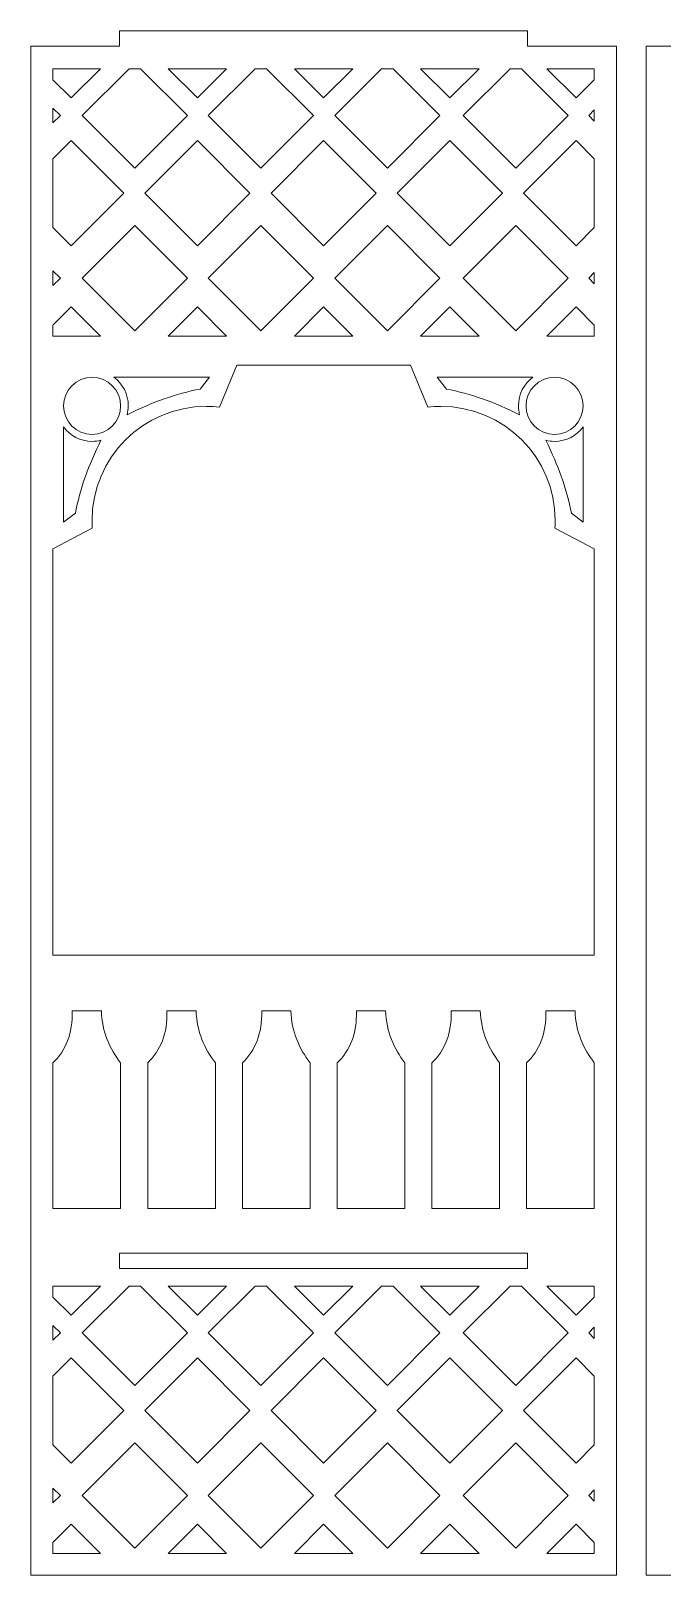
# Model space of a CAD drawing. Header units: millimetres. Extents: x 163 to 1207, y -313 to 489.
# Drawn here: x 412.6 to 536, y 23 to 325.3 of the extents above; entities that cross this region are included whole.
import ezdxf

# ---------------------------------------------------------------- set-up
doc = ezdxf.new("R2010")
doc.units = ezdxf.units.MM
doc.header["$MEASUREMENT"] = 0
doc.layers.add('layer 1', color=7, linetype='Continuous')

msp = doc.modelspace()

# ---------------------------------------------------------------- linework, layer by layer
at = {"layer": 'layer 1', "lineweight": 15}
for points, knots in [([(509.7397, 322.2935), (509.7397, 322.2935), (509.7397, 325.2848), (509.7397, 325.2848), (509.7397, 325.2848), (509.7397, 325.2848), (429.94, 325.2848), (429.94, 325.2848), (429.94, 325.2848), (429.94, 325.2848), (429.94, 322.2935), (429.94, 322.2935), (429.94, 322.2935), (429.94, 322.2935), (412.5816, 322.2935), (412.5816, 322.2935), (412.5816, 322.2935), (412.5816, 322.2935), (412.5816, 23.0427), (412.5816, 23.0427), (412.5816, 23.0427), (412.5816, 23.0427), (527.1001, 23.0427), (527.1001, 23.0427), (527.1001, 23.0427), (527.1001, 23.0427), (527.1001, 322.2935), (527.1001, 322.2935), (527.1001, 322.2935), (527.1001, 322.2935), (509.7397, 322.2935), (509.7397, 322.2935)], [0, 0, 0, 0, 0.11111111, 0.11111111, 0.11111111, 0.11111111, 0.22222222, 0.22222222, 0.22222222, 0.22222222, 0.33333333, 0.33333333, 0.33333333, 0.33333333, 0.44444444, 0.44444444, 0.44444444, 0.44444444, 0.55555556, 0.55555556, 0.55555556, 0.55555556, 0.66666667, 0.66666667, 0.66666667, 0.66666667, 0.77777778, 0.77777778, 0.77777778, 0.77777778, 1, 1, 1, 1]), ([(630.075, 322.2935), (630.075, 322.2935), (630.075, 325.2848), (630.075, 325.2848), (630.075, 325.2848), (630.075, 325.2848), (550.2754, 325.2848), (550.2754, 325.2848), (550.2754, 325.2848), (550.2754, 325.2848), (550.2754, 322.2935), (550.2754, 322.2935), (550.2754, 322.2935), (550.2754, 322.2935), (532.915, 322.2935), (532.915, 322.2935), (532.915, 322.2935), (532.915, 322.2935), (532.915, 23.0427), (532.915, 23.0427), (532.915, 23.0427), (532.915, 23.0427), (647.4339, 23.0427), (647.4339, 23.0427), (647.4339, 23.0427), (647.4339, 23.0427), (647.4339, 322.2935), (647.4339, 322.2935), (647.4339, 322.2935), (647.4339, 322.2935), (630.075, 322.2935), (630.075, 322.2935)], [0, 0, 0, 0, 0.11111111, 0.11111111, 0.11111111, 0.11111111, 0.22222222, 0.22222222, 0.22222222, 0.22222222, 0.33333333, 0.33333333, 0.33333333, 0.33333333, 0.44444444, 0.44444444, 0.44444444, 0.44444444, 0.55555556, 0.55555556, 0.55555556, 0.55555556, 0.66666667, 0.66666667, 0.66666667, 0.66666667, 0.77777778, 0.77777778, 0.77777778, 0.77777778, 1, 1, 1, 1]), ([(416.8903, 317.8803), (416.8903, 317.8803), (426.1733, 317.8803), (426.1733, 317.8803), (426.1733, 317.8803), (426.1733, 317.8803), (420.4552, 312.1626), (420.4552, 312.1626), (420.4552, 312.1626), (420.4552, 312.1626), (416.8903, 315.7288), (416.8903, 315.7288), (416.8903, 315.7288), (416.8903, 315.7288), (416.8903, 317.8803), (416.8903, 317.8803)], [0, 0, 0, 0, 0.2, 0.2, 0.2, 0.2, 0.4, 0.4, 0.4, 0.4, 0.6, 0.6, 0.6, 0.6, 1, 1, 1, 1]), ([(431.7726, 317.8803), (431.7726, 317.8803), (434.014, 317.8803), (434.014, 317.8803), (434.014, 317.8803), (434.014, 317.8803), (443.1816, 308.7126), (443.1816, 308.7126), (443.1816, 308.7126), (443.1816, 308.7126), (432.8927, 298.4235), (432.8927, 298.4235), (432.8927, 298.4235), (432.8927, 298.4235), (422.6032, 308.7126), (422.6032, 308.7126), (422.6032, 308.7126), (422.6032, 308.7126), (431.7726, 317.8803), (431.7726, 317.8803)], [0, 0, 0, 0, 0.16666667, 0.16666667, 0.16666667, 0.16666667, 0.33333333, 0.33333333, 0.33333333, 0.33333333, 0.5, 0.5, 0.5, 0.5, 0.66666667, 0.66666667, 0.66666667, 0.66666667, 1, 1, 1, 1]), ([(439.4299, 317.8803), (439.4299, 317.8803), (450.8667, 317.8803), (450.8667, 317.8803), (450.8667, 317.8803), (450.8667, 317.8803), (445.1485, 312.1626), (445.1485, 312.1626), (445.1485, 312.1626), (445.1485, 312.1626), (439.4299, 317.8803), (439.4299, 317.8803)], [0, 0, 0, 0, 0.25, 0.25, 0.25, 0.25, 0.5, 0.5, 0.5, 0.5, 1, 1, 1, 1]), ([(456.4331, 317.8803), (456.4331, 317.8803), (458.6746, 317.8803), (458.6746, 317.8803), (458.6746, 317.8803), (458.6746, 317.8803), (467.8422, 308.7126), (467.8422, 308.7126), (467.8422, 308.7126), (467.8422, 308.7126), (457.5527, 298.4235), (457.5527, 298.4235), (457.5527, 298.4235), (457.5527, 298.4235), (447.265, 308.7126), (447.265, 308.7126), (447.265, 308.7126), (447.265, 308.7126), (456.4331, 317.8803), (456.4331, 317.8803)], [0, 0, 0, 0, 0.16666667, 0.16666667, 0.16666667, 0.16666667, 0.33333333, 0.33333333, 0.33333333, 0.33333333, 0.5, 0.5, 0.5, 0.5, 0.66666667, 0.66666667, 0.66666667, 0.66666667, 1, 1, 1, 1]), ([(464.1233, 317.8803), (464.1233, 317.8803), (475.5579, 317.8803), (475.5579, 317.8803), (475.5579, 317.8803), (475.5579, 317.8803), (469.8399, 312.1626), (469.8399, 312.1626), (469.8399, 312.1626), (469.8399, 312.1626), (464.1233, 317.8803), (464.1233, 317.8803)], [0, 0, 0, 0, 0.25, 0.25, 0.25, 0.25, 0.5, 0.5, 0.5, 0.5, 1, 1, 1, 1]), ([(481.1832, 317.8803), (481.1832, 317.8803), (483.4244, 317.8803), (483.4244, 317.8803), (483.4244, 317.8803), (483.4244, 317.8803), (492.594, 308.7126), (492.594, 308.7126), (492.594, 308.7126), (492.594, 308.7126), (482.3046, 298.4235), (482.3046, 298.4235), (482.3046, 298.4235), (482.3046, 298.4235), (472.0151, 308.7126), (472.0151, 308.7126), (472.0151, 308.7126), (472.0151, 308.7126), (481.1832, 317.8803), (481.1832, 317.8803)], [0, 0, 0, 0, 0.16666667, 0.16666667, 0.16666667, 0.16666667, 0.33333333, 0.33333333, 0.33333333, 0.33333333, 0.5, 0.5, 0.5, 0.5, 0.66666667, 0.66666667, 0.66666667, 0.66666667, 1, 1, 1, 1]), ([(488.8144, 317.8803), (488.8144, 317.8803), (500.2513, 317.8803), (500.2513, 317.8803), (500.2513, 317.8803), (500.2513, 317.8803), (494.5332, 312.1626), (494.5332, 312.1626), (494.5332, 312.1626), (494.5332, 312.1626), (488.8144, 317.8803), (488.8144, 317.8803)], [0, 0, 0, 0, 0.25, 0.25, 0.25, 0.25, 0.5, 0.5, 0.5, 0.5, 1, 1, 1, 1]), ([(506.2958, 317.8803), (506.2958, 317.8803), (508.5372, 317.8803), (508.5372, 317.8803), (508.5372, 317.8803), (508.5372, 317.8803), (517.7047, 308.7126), (517.7047, 308.7126), (517.7047, 308.7126), (517.7047, 308.7126), (507.4178, 298.4235), (507.4178, 298.4235), (507.4178, 298.4235), (507.4178, 298.4235), (497.1283, 308.7126), (497.1283, 308.7126), (497.1283, 308.7126), (497.1283, 308.7126), (506.2958, 317.8803), (506.2958, 317.8803)], [0, 0, 0, 0, 0.16666667, 0.16666667, 0.16666667, 0.16666667, 0.33333333, 0.33333333, 0.33333333, 0.33333333, 0.5, 0.5, 0.5, 0.5, 0.66666667, 0.66666667, 0.66666667, 0.66666667, 1, 1, 1, 1]), ([(513.5078, 317.8803), (513.5078, 317.8803), (522.7908, 317.8803), (522.7908, 317.8803), (522.7908, 317.8803), (522.7908, 317.8803), (522.7908, 315.7288), (522.7908, 315.7288), (522.7908, 315.7288), (522.7908, 315.7288), (519.2265, 312.1626), (519.2265, 312.1626), (519.2265, 312.1626), (519.2265, 312.1626), (513.5078, 317.8803), (513.5078, 317.8803)], [0, 0, 0, 0, 0.2, 0.2, 0.2, 0.2, 0.4, 0.4, 0.4, 0.4, 0.6, 0.6, 0.6, 0.6, 1, 1, 1, 1]), ([(416.8903, 307.2632), (416.8903, 307.2632), (416.8903, 310.1627), (416.8903, 310.1627), (416.8903, 310.1627), (416.8903, 310.1627), (418.3401, 308.7126), (418.3401, 308.7126), (418.3401, 308.7126), (418.3401, 308.7126), (416.8903, 307.2632), (416.8903, 307.2632)], [0, 0, 0, 0, 0.25, 0.25, 0.25, 0.25, 0.5, 0.5, 0.5, 0.5, 1, 1, 1, 1]), ([(522.7908, 309.8053), (522.7908, 309.8053), (522.7908, 307.6205), (522.7908, 307.6205), (522.7908, 307.6205), (522.7908, 307.6205), (521.6986, 308.7126), (521.6986, 308.7126), (521.6986, 308.7126), (521.6986, 308.7126), (522.7908, 309.8053), (522.7908, 309.8053)], [0, 0, 0, 0, 0.25, 0.25, 0.25, 0.25, 0.5, 0.5, 0.5, 0.5, 1, 1, 1, 1]), ([(416.8903, 286.8055), (416.8903, 286.8055), (416.8903, 300.2507), (416.8903, 300.2507), (416.8903, 300.2507), (416.8903, 300.2507), (420.4552, 303.8174), (420.4552, 303.8174), (420.4552, 303.8174), (420.4552, 303.8174), (430.7446, 293.5281), (430.7446, 293.5281), (430.7446, 293.5281), (430.7446, 293.5281), (420.4552, 283.241), (420.4552, 283.241), (420.4552, 283.241), (420.4552, 283.241), (416.8903, 286.8055), (416.8903, 286.8055)], [0, 0, 0, 0, 0.16666667, 0.16666667, 0.16666667, 0.16666667, 0.33333333, 0.33333333, 0.33333333, 0.33333333, 0.5, 0.5, 0.5, 0.5, 0.66666667, 0.66666667, 0.66666667, 0.66666667, 1, 1, 1, 1]), ([(434.8591, 293.5281), (434.8591, 293.5281), (445.1485, 303.8174), (445.1485, 303.8174), (445.1485, 303.8174), (445.1485, 303.8174), (455.4376, 293.5281), (455.4376, 293.5281), (455.4376, 293.5281), (455.4376, 293.5281), (445.1485, 283.241), (445.1485, 283.241), (445.1485, 283.241), (445.1485, 283.241), (434.8591, 293.5281), (434.8591, 293.5281)], [0, 0, 0, 0, 0.2, 0.2, 0.2, 0.2, 0.4, 0.4, 0.4, 0.4, 0.6, 0.6, 0.6, 0.6, 1, 1, 1, 1]), ([(459.5524, 293.5281), (459.5524, 293.5281), (469.8399, 303.8174), (469.8399, 303.8174), (469.8399, 303.8174), (469.8399, 303.8174), (480.1287, 293.5281), (480.1287, 293.5281), (480.1287, 293.5281), (480.1287, 293.5281), (469.8399, 283.241), (469.8399, 283.241), (469.8399, 283.241), (469.8399, 283.241), (459.5524, 293.5281), (459.5524, 293.5281)], [0, 0, 0, 0, 0.2, 0.2, 0.2, 0.2, 0.4, 0.4, 0.4, 0.4, 0.6, 0.6, 0.6, 0.6, 1, 1, 1, 1]), ([(484.2436, 293.5281), (484.2436, 293.5281), (494.5332, 303.8174), (494.5332, 303.8174), (494.5332, 303.8174), (494.5332, 303.8174), (504.8222, 293.5281), (504.8222, 293.5281), (504.8222, 293.5281), (504.8222, 293.5281), (494.5332, 283.241), (494.5332, 283.241), (494.5332, 283.241), (494.5332, 283.241), (484.2436, 293.5281), (484.2436, 293.5281)], [0, 0, 0, 0, 0.2, 0.2, 0.2, 0.2, 0.4, 0.4, 0.4, 0.4, 0.6, 0.6, 0.6, 0.6, 1, 1, 1, 1]), ([(522.7908, 300.2507), (522.7908, 300.2507), (522.7908, 286.8055), (522.7908, 286.8055), (522.7908, 286.8055), (522.7908, 286.8055), (519.2265, 283.241), (519.2265, 283.241), (519.2265, 283.241), (519.2265, 283.241), (508.937, 293.5281), (508.937, 293.5281), (508.937, 293.5281), (508.937, 293.5281), (519.2265, 303.8174), (519.2265, 303.8174), (519.2265, 303.8174), (519.2265, 303.8174), (522.7908, 300.2507), (522.7908, 300.2507)], [0, 0, 0, 0, 0.16666667, 0.16666667, 0.16666667, 0.16666667, 0.33333333, 0.33333333, 0.33333333, 0.33333333, 0.5, 0.5, 0.5, 0.5, 0.66666667, 0.66666667, 0.66666667, 0.66666667, 1, 1, 1, 1]), ([(422.6032, 276.8974), (422.6032, 276.8974), (432.8927, 287.1867), (432.8927, 287.1867), (432.8927, 287.1867), (432.8927, 287.1867), (443.1816, 276.8974), (443.1816, 276.8974), (443.1816, 276.8974), (443.1816, 276.8974), (432.8927, 266.6102), (432.8927, 266.6102), (432.8927, 266.6102), (432.8927, 266.6102), (422.6032, 276.8974), (422.6032, 276.8974)], [0, 0, 0, 0, 0.2, 0.2, 0.2, 0.2, 0.4, 0.4, 0.4, 0.4, 0.6, 0.6, 0.6, 0.6, 1, 1, 1, 1]), ([(447.265, 276.8974), (447.265, 276.8974), (457.5527, 287.1867), (457.5527, 287.1867), (457.5527, 287.1867), (457.5527, 287.1867), (467.8422, 276.8974), (467.8422, 276.8974), (467.8422, 276.8974), (467.8422, 276.8974), (457.5527, 266.6102), (457.5527, 266.6102), (457.5527, 266.6102), (457.5527, 266.6102), (447.265, 276.8974), (447.265, 276.8974)], [0, 0, 0, 0, 0.2, 0.2, 0.2, 0.2, 0.4, 0.4, 0.4, 0.4, 0.6, 0.6, 0.6, 0.6, 1, 1, 1, 1]), ([(472.0151, 276.8974), (472.0151, 276.8974), (482.3046, 287.1867), (482.3046, 287.1867), (482.3046, 287.1867), (482.3046, 287.1867), (492.594, 276.8974), (492.594, 276.8974), (492.594, 276.8974), (492.594, 276.8974), (482.3046, 266.6102), (482.3046, 266.6102), (482.3046, 266.6102), (482.3046, 266.6102), (472.0151, 276.8974), (472.0151, 276.8974)], [0, 0, 0, 0, 0.2, 0.2, 0.2, 0.2, 0.4, 0.4, 0.4, 0.4, 0.6, 0.6, 0.6, 0.6, 1, 1, 1, 1]), ([(497.1283, 276.8974), (497.1283, 276.8974), (507.4178, 287.1867), (507.4178, 287.1867), (507.4178, 287.1867), (507.4178, 287.1867), (517.7047, 276.8974), (517.7047, 276.8974), (517.7047, 276.8974), (517.7047, 276.8974), (507.4178, 266.6102), (507.4178, 266.6102), (507.4178, 266.6102), (507.4178, 266.6102), (497.1283, 276.8974), (497.1283, 276.8974)], [0, 0, 0, 0, 0.2, 0.2, 0.2, 0.2, 0.4, 0.4, 0.4, 0.4, 0.6, 0.6, 0.6, 0.6, 1, 1, 1, 1]), ([(416.8903, 275.448), (416.8903, 275.448), (416.8903, 278.3468), (416.8903, 278.3468), (416.8903, 278.3468), (416.8903, 278.3468), (418.3401, 276.8974), (418.3401, 276.8974), (418.3401, 276.8974), (418.3401, 276.8974), (416.8903, 275.448), (416.8903, 275.448)], [0, 0, 0, 0, 0.25, 0.25, 0.25, 0.25, 0.5, 0.5, 0.5, 0.5, 1, 1, 1, 1]), ([(522.7908, 277.99), (522.7908, 277.99), (522.7908, 275.8048), (522.7908, 275.8048), (522.7908, 275.8048), (522.7908, 275.8048), (521.6986, 276.8974), (521.6986, 276.8974), (521.6986, 276.8974), (521.6986, 276.8974), (522.7908, 277.99), (522.7908, 277.99)], [0, 0, 0, 0, 0.25, 0.25, 0.25, 0.25, 0.5, 0.5, 0.5, 0.5, 1, 1, 1, 1]), ([(426.1733, 265.5614), (426.1733, 265.5614), (416.8903, 265.5614), (416.8903, 265.5614), (416.8903, 265.5614), (416.8903, 265.5614), (416.8903, 267.7135), (416.8903, 267.7135), (416.8903, 267.7135), (416.8903, 267.7135), (420.4552, 271.278), (420.4552, 271.278), (420.4552, 271.278), (420.4552, 271.278), (426.1733, 265.5614), (426.1733, 265.5614)], [0, 0, 0, 0, 0.2, 0.2, 0.2, 0.2, 0.4, 0.4, 0.4, 0.4, 0.6, 0.6, 0.6, 0.6, 1, 1, 1, 1]), ([(450.8667, 265.5614), (450.8667, 265.5614), (439.4299, 265.5614), (439.4299, 265.5614), (439.4299, 265.5614), (439.4299, 265.5614), (445.1485, 271.278), (445.1485, 271.278), (445.1485, 271.278), (445.1485, 271.278), (450.8667, 265.5614), (450.8667, 265.5614)], [0, 0, 0, 0, 0.25, 0.25, 0.25, 0.25, 0.5, 0.5, 0.5, 0.5, 1, 1, 1, 1]), ([(475.5579, 265.5614), (475.5579, 265.5614), (464.1233, 265.5614), (464.1233, 265.5614), (464.1233, 265.5614), (464.1233, 265.5614), (469.8399, 271.278), (469.8399, 271.278), (469.8399, 271.278), (469.8399, 271.278), (475.5579, 265.5614), (475.5579, 265.5614)], [0, 0, 0, 0, 0.25, 0.25, 0.25, 0.25, 0.5, 0.5, 0.5, 0.5, 1, 1, 1, 1]), ([(500.2513, 265.5614), (500.2513, 265.5614), (488.8144, 265.5614), (488.8144, 265.5614), (488.8144, 265.5614), (488.8144, 265.5614), (494.5332, 271.278), (494.5332, 271.278), (494.5332, 271.278), (494.5332, 271.278), (500.2513, 265.5614), (500.2513, 265.5614)], [0, 0, 0, 0, 0.25, 0.25, 0.25, 0.25, 0.5, 0.5, 0.5, 0.5, 1, 1, 1, 1]), ([(522.7908, 267.7135), (522.7908, 267.7135), (522.7908, 265.5614), (522.7908, 265.5614), (522.7908, 265.5614), (522.7908, 265.5614), (513.5078, 265.5614), (513.5078, 265.5614), (513.5078, 265.5614), (513.5078, 265.5614), (519.2265, 271.278), (519.2265, 271.278), (519.2265, 271.278), (519.2265, 271.278), (522.7908, 267.7135), (522.7908, 267.7135)], [0, 0, 0, 0, 0.2, 0.2, 0.2, 0.2, 0.4, 0.4, 0.4, 0.4, 0.6, 0.6, 0.6, 0.6, 1, 1, 1, 1]), ([(452.881, 259.8876), (452.881, 259.8876), (486.8003, 259.8876), (486.8003, 259.8876), (486.8003, 259.8876), (486.8003, 259.8876), (490.1911, 251.6416), (490.1911, 251.6416), (490.1911, 251.6416), (490.1911, 251.6416), (490.1933, 251.6395), (490.1933, 251.6395), (490.1933, 251.6395), (491.0433, 251.7387), (491.9064, 251.7899), (492.7844, 251.7899), (492.7844, 251.7899), (505.1304, 251.7899), (515.1425, 241.7774), (515.1425, 229.4314), (515.1425, 229.4314), (515.1425, 228.9478), (515.126, 228.4658), (515.095, 227.9892), (515.095, 227.9892), (515.095, 227.9892), (515.0971, 227.9874), (515.0971, 227.9874), (515.0971, 227.9874), (515.0971, 227.9874), (522.7908, 223.9203), (522.7908, 223.9203), (522.7908, 223.9203), (522.7908, 223.9203), (522.7908, 144.3666), (522.7908, 144.3666), (522.7908, 144.3666), (522.7908, 144.3666), (416.8903, 144.3666), (416.8903, 144.3666), (416.8903, 144.3666), (416.8903, 144.3666), (416.8903, 223.9203), (416.8903, 223.9203), (416.8903, 223.9203), (416.8903, 223.9203), (424.5846, 227.9874), (424.5846, 227.9874), (424.5846, 227.9874), (424.5846, 227.9874), (424.5866, 227.9893), (424.5866, 227.9893), (424.5866, 227.9893), (424.5551, 228.4658), (424.5386, 228.9477), (424.5386, 229.4314), (424.5386, 229.4314), (424.5386, 241.7778), (434.5512, 251.7899), (446.8967, 251.7899), (446.8967, 251.7899), (447.7746, 251.7899), (448.6378, 251.7383), (449.4885, 251.6394), (449.4885, 251.6394), (449.4885, 251.6394), (449.4903, 251.6416), (449.4903, 251.6416), (449.4903, 251.6416), (449.4903, 251.6416), (452.881, 259.8876), (452.881, 259.8876)], [0, 0, 0, 0, 0.05263158, 0.05263158, 0.05263158, 0.05263158, 0.10526316, 0.10526316, 0.10526316, 0.10526316, 0.15789474, 0.15789474, 0.15789474, 0.15789474, 0.21052632, 0.21052632, 0.21052632, 0.21052632, 0.26315789, 0.26315789, 0.26315789, 0.26315789, 0.31578947, 0.31578947, 0.31578947, 0.31578947, 0.36842105, 0.36842105, 0.36842105, 0.36842105, 0.42105263, 0.42105263, 0.42105263, 0.42105263, 0.47368421, 0.47368421, 0.47368421, 0.47368421, 0.52631579, 0.52631579, 0.52631579, 0.52631579, 0.57894737, 0.57894737, 0.57894737, 0.57894737, 0.63157895, 0.63157895, 0.63157895, 0.63157895, 0.68421053, 0.68421053, 0.68421053, 0.68421053, 0.73684211, 0.73684211, 0.73684211, 0.73684211, 0.78947368, 0.78947368, 0.78947368, 0.78947368, 0.84210526, 0.84210526, 0.84210526, 0.84210526, 0.89473684, 0.89473684, 0.89473684, 0.89473684, 1, 1, 1, 1]), ([(424.5532, 257.4775), (427.6363, 257.4775), (430.136, 254.9773), (430.136, 251.8961), (430.136, 251.8961), (430.136, 248.8135), (427.6362, 246.3136), (424.5531, 246.3136), (424.5531, 246.3136), (421.4705, 246.3136), (418.9707, 248.8135), (418.9707, 251.8961), (418.9707, 251.8961), (418.9707, 254.9777), (421.4705, 257.4771), (424.5532, 257.4775)], [0, 0, 0, 0, 0.2, 0.2, 0.2, 0.2, 0.4, 0.4, 0.4, 0.4, 0.6, 0.6, 0.6, 0.6, 1, 1, 1, 1]), ([(428.8163, 257.4775), (428.8163, 257.4775), (447.5381, 257.4775), (447.5381, 257.4775), (447.5381, 257.4775), (447.5381, 257.4775), (445.6928, 255.1756), (445.6928, 255.1756), (445.6928, 255.1756), (441.0249, 254.2772), (436.2628, 252.6055), (431.4099, 250.1605), (431.4099, 250.1605), (431.5526, 250.7142), (431.6276, 251.2969), (431.6276, 251.8961), (431.6276, 251.8961), (431.6276, 254.1817), (430.5227, 256.2107), (428.8163, 257.4775)], [0, 0, 0, 0, 0.16666667, 0.16666667, 0.16666667, 0.16666667, 0.33333333, 0.33333333, 0.33333333, 0.33333333, 0.5, 0.5, 0.5, 0.5, 0.66666667, 0.66666667, 0.66666667, 0.66666667, 1, 1, 1, 1]), ([(510.7532, 257.4775), (510.7532, 257.4775), (492.0315, 257.4775), (492.0315, 257.4775), (492.0315, 257.4775), (492.0315, 257.4775), (493.8768, 255.1756), (493.8768, 255.1756), (493.8768, 255.1756), (498.5434, 254.2772), (503.3047, 252.6055), (508.1598, 250.1605), (508.1598, 250.1605), (508.0169, 250.7142), (507.9417, 251.2969), (507.9417, 251.8961), (507.9417, 251.8961), (507.9417, 254.1817), (509.0467, 256.2107), (510.7532, 257.4775)], [0, 0, 0, 0, 0.16666667, 0.16666667, 0.16666667, 0.16666667, 0.33333333, 0.33333333, 0.33333333, 0.33333333, 0.5, 0.5, 0.5, 0.5, 0.66666667, 0.66666667, 0.66666667, 0.66666667, 1, 1, 1, 1]), ([(515.0164, 257.4775), (511.9338, 257.4775), (509.4333, 254.9773), (509.4333, 251.8961), (509.4333, 251.8961), (509.4333, 248.8135), (511.9336, 246.3136), (515.0163, 246.3136), (515.0163, 246.3136), (518.0972, 246.3136), (520.5968, 248.8135), (520.5968, 251.8961), (520.5968, 251.8961), (520.5968, 254.9777), (518.0969, 257.4771), (515.0164, 257.4775)], [0, 0, 0, 0, 0.2, 0.2, 0.2, 0.2, 0.4, 0.4, 0.4, 0.4, 0.6, 0.6, 0.6, 0.6, 1, 1, 1, 1]), ([(418.9707, 247.7599), (418.9707, 247.7599), (418.9707, 229.142), (418.9707, 229.142), (418.9707, 229.142), (418.9707, 229.142), (421.2745, 230.8834), (421.2745, 230.8834), (421.2745, 230.8834), (422.1725, 235.5514), (423.8437, 240.3131), (426.2887, 245.1664), (426.2887, 245.1664), (425.7337, 245.0235), (425.1528, 244.9481), (424.5531, 244.9481), (424.5531, 244.9481), (422.2659, 244.9485), (420.237, 246.0532), (418.9707, 247.7599)], [0, 0, 0, 0, 0.16666667, 0.16666667, 0.16666667, 0.16666667, 0.33333333, 0.33333333, 0.33333333, 0.33333333, 0.5, 0.5, 0.5, 0.5, 0.66666667, 0.66666667, 0.66666667, 0.66666667, 1, 1, 1, 1]), ([(520.5971, 247.7599), (520.5971, 247.7599), (520.5971, 229.142), (520.5971, 229.142), (520.5971, 229.142), (520.5971, 229.142), (518.2951, 230.8834), (518.2951, 230.8834), (518.2951, 230.8834), (517.397, 235.5514), (515.7257, 240.3131), (513.2806, 245.1664), (513.2806, 245.1664), (513.834, 245.0235), (514.4171, 244.9481), (515.0163, 244.9481), (515.0163, 244.9481), (517.3017, 244.9485), (519.3324, 246.0532), (520.5971, 247.7599)], [0, 0, 0, 0, 0.16666667, 0.16666667, 0.16666667, 0.16666667, 0.33333333, 0.33333333, 0.33333333, 0.33333333, 0.5, 0.5, 0.5, 0.5, 0.66666667, 0.66666667, 0.66666667, 0.66666667, 1, 1, 1, 1]), ([(416.8903, 94.7657), (416.8903, 94.7657), (430.1342, 94.7657), (430.1342, 94.7657), (430.1342, 94.7657), (430.1342, 94.7657), (430.1342, 123.2764), (430.1342, 123.2764), (430.1342, 123.2764), (428.0097, 126.1063), (426.505, 129.3503), (426.3661, 133.5051), (426.3661, 133.5051), (426.3661, 133.5051), (420.6583, 133.5051), (420.6583, 133.5051), (420.6583, 133.5051), (420.809, 129.041), (419.3863, 125.7544), (416.8903, 123.2762), (416.8903, 123.2762), (416.8903, 123.2762), (416.8903, 94.7657), (416.8903, 94.7657)], [0, 0, 0, 0, 0.14285714, 0.14285714, 0.14285714, 0.14285714, 0.28571429, 0.28571429, 0.28571429, 0.28571429, 0.42857143, 0.42857143, 0.42857143, 0.42857143, 0.57142857, 0.57142857, 0.57142857, 0.57142857, 0.71428571, 0.71428571, 0.71428571, 0.71428571, 1, 1, 1, 1]), ([(435.4216, 94.7657), (435.4216, 94.7657), (448.6656, 94.7657), (448.6656, 94.7657), (448.6656, 94.7657), (448.6656, 94.7657), (448.6656, 123.2764), (448.6656, 123.2764), (448.6656, 123.2764), (446.5416, 126.1063), (445.0363, 129.3503), (444.8974, 133.5051), (444.8974, 133.5051), (444.8974, 133.5051), (439.1901, 133.5051), (439.1901, 133.5051), (439.1901, 133.5051), (439.3403, 129.041), (437.9181, 125.7544), (435.4216, 123.2762), (435.4216, 123.2762), (435.4216, 123.2762), (435.4216, 94.7657), (435.4216, 94.7657)], [0, 0, 0, 0, 0.14285714, 0.14285714, 0.14285714, 0.14285714, 0.28571429, 0.28571429, 0.28571429, 0.28571429, 0.42857143, 0.42857143, 0.42857143, 0.42857143, 0.57142857, 0.57142857, 0.57142857, 0.57142857, 0.71428571, 0.71428571, 0.71428571, 0.71428571, 1, 1, 1, 1]), ([(453.953, 94.7657), (453.953, 94.7657), (467.1969, 94.7657), (467.1969, 94.7657), (467.1969, 94.7657), (467.1969, 94.7657), (467.1969, 123.2764), (467.1969, 123.2764), (467.1969, 123.2764), (465.0729, 126.1063), (463.5681, 129.3503), (463.4287, 133.5051), (463.4287, 133.5051), (463.4287, 133.5051), (457.7216, 133.5051), (457.7216, 133.5051), (457.7216, 133.5051), (457.8717, 129.041), (456.4494, 125.7544), (453.9529, 123.2762), (453.9529, 123.2762), (453.9529, 123.2762), (453.953, 94.7657), (453.953, 94.7657)], [0, 0, 0, 0, 0.14285714, 0.14285714, 0.14285714, 0.14285714, 0.28571429, 0.28571429, 0.28571429, 0.28571429, 0.42857143, 0.42857143, 0.42857143, 0.42857143, 0.57142857, 0.57142857, 0.57142857, 0.57142857, 0.71428571, 0.71428571, 0.71428571, 0.71428571, 1, 1, 1, 1]), ([(472.4843, 94.7657), (472.4843, 94.7657), (485.7282, 94.7657), (485.7282, 94.7657), (485.7282, 94.7657), (485.7282, 94.7657), (485.7282, 123.2764), (485.7282, 123.2764), (485.7282, 123.2764), (483.6042, 126.1063), (482.0994, 129.3503), (481.96, 133.5051), (481.96, 133.5051), (481.96, 133.5051), (476.2529, 133.5051), (476.2529, 133.5051), (476.2529, 133.5051), (476.403, 129.041), (474.9807, 125.7544), (472.4842, 123.2762), (472.4842, 123.2762), (472.4842, 123.2762), (472.4843, 94.7657), (472.4843, 94.7657)], [0, 0, 0, 0, 0.14285714, 0.14285714, 0.14285714, 0.14285714, 0.28571429, 0.28571429, 0.28571429, 0.28571429, 0.42857143, 0.42857143, 0.42857143, 0.42857143, 0.57142857, 0.57142857, 0.57142857, 0.57142857, 0.71428571, 0.71428571, 0.71428571, 0.71428571, 1, 1, 1, 1]), ([(491.0161, 94.7657), (491.0161, 94.7657), (504.2595, 94.7657), (504.2595, 94.7657), (504.2595, 94.7657), (504.2595, 94.7657), (504.2595, 123.2764), (504.2595, 123.2764), (504.2595, 123.2764), (502.1355, 126.1063), (500.6307, 129.3503), (500.4913, 133.5051), (500.4913, 133.5051), (500.4913, 133.5051), (494.7842, 133.5051), (494.7842, 133.5051), (494.7842, 133.5051), (494.9343, 129.041), (493.512, 125.7544), (491.016, 123.2762), (491.016, 123.2762), (491.016, 123.2762), (491.0161, 94.7657), (491.0161, 94.7657)], [0, 0, 0, 0, 0.14285714, 0.14285714, 0.14285714, 0.14285714, 0.28571429, 0.28571429, 0.28571429, 0.28571429, 0.42857143, 0.42857143, 0.42857143, 0.42857143, 0.57142857, 0.57142857, 0.57142857, 0.57142857, 0.71428571, 0.71428571, 0.71428571, 0.71428571, 1, 1, 1, 1]), ([(509.5474, 94.7657), (509.5474, 94.7657), (522.7908, 94.7657), (522.7908, 94.7657), (522.7908, 94.7657), (522.7908, 94.7657), (522.7908, 123.2764), (522.7908, 123.2764), (522.7908, 123.2764), (520.6668, 126.1063), (519.162, 129.3503), (519.0226, 133.5051), (519.0226, 133.5051), (519.0226, 133.5051), (513.3154, 133.5051), (513.3154, 133.5051), (513.3154, 133.5051), (513.4656, 129.041), (512.0434, 125.7544), (509.5473, 123.2762), (509.5473, 123.2762), (509.5473, 123.2762), (509.5474, 94.7657), (509.5474, 94.7657)], [0, 0, 0, 0, 0.14285714, 0.14285714, 0.14285714, 0.14285714, 0.28571429, 0.28571429, 0.28571429, 0.28571429, 0.42857143, 0.42857143, 0.42857143, 0.42857143, 0.57142857, 0.57142857, 0.57142857, 0.57142857, 0.71428571, 0.71428571, 0.71428571, 0.71428571, 1, 1, 1, 1]), ([(429.94, 86.0395), (429.94, 86.0395), (509.7416, 86.0395), (509.7416, 86.0395), (509.7416, 86.0395), (509.7416, 86.0395), (509.7416, 83.0468), (509.7416, 83.0468), (509.7416, 83.0468), (509.7416, 83.0468), (429.94, 83.0468), (429.94, 83.0468), (429.94, 83.0468), (429.94, 83.0468), (429.94, 86.0395), (429.94, 86.0395)], [0, 0, 0, 0, 0.2, 0.2, 0.2, 0.2, 0.4, 0.4, 0.4, 0.4, 0.6, 0.6, 0.6, 0.6, 1, 1, 1, 1]), ([(416.8903, 79.6179), (416.8903, 79.6179), (426.1733, 79.6179), (426.1733, 79.6179), (426.1733, 79.6179), (426.1733, 79.6179), (420.4552, 73.8992), (420.4552, 73.8992), (420.4552, 73.8992), (420.4552, 73.8992), (416.8903, 77.4642), (416.8903, 77.4642), (416.8903, 77.4642), (416.8903, 77.4642), (416.8903, 79.6179), (416.8903, 79.6179)], [0, 0, 0, 0, 0.2, 0.2, 0.2, 0.2, 0.4, 0.4, 0.4, 0.4, 0.6, 0.6, 0.6, 0.6, 1, 1, 1, 1]), ([(431.7726, 79.6179), (431.7726, 79.6179), (434.014, 79.6179), (434.014, 79.6179), (434.014, 79.6179), (434.014, 79.6179), (443.1816, 70.4502), (443.1816, 70.4502), (443.1816, 70.4502), (443.1816, 70.4502), (432.8927, 60.1607), (432.8927, 60.1607), (432.8927, 60.1607), (432.8927, 60.1607), (422.6032, 70.4502), (422.6032, 70.4502), (422.6032, 70.4502), (422.6032, 70.4502), (431.7726, 79.6179), (431.7726, 79.6179)], [0, 0, 0, 0, 0.16666667, 0.16666667, 0.16666667, 0.16666667, 0.33333333, 0.33333333, 0.33333333, 0.33333333, 0.5, 0.5, 0.5, 0.5, 0.66666667, 0.66666667, 0.66666667, 0.66666667, 1, 1, 1, 1]), ([(439.4299, 79.6179), (439.4299, 79.6179), (450.8667, 79.6179), (450.8667, 79.6179), (450.8667, 79.6179), (450.8667, 79.6179), (445.1485, 73.8992), (445.1485, 73.8992), (445.1485, 73.8992), (445.1485, 73.8992), (439.4299, 79.6179), (439.4299, 79.6179)], [0, 0, 0, 0, 0.25, 0.25, 0.25, 0.25, 0.5, 0.5, 0.5, 0.5, 1, 1, 1, 1]), ([(456.4331, 79.6179), (456.4331, 79.6179), (458.6746, 79.6179), (458.6746, 79.6179), (458.6746, 79.6179), (458.6746, 79.6179), (467.8422, 70.4502), (467.8422, 70.4502), (467.8422, 70.4502), (467.8422, 70.4502), (457.5527, 60.1607), (457.5527, 60.1607), (457.5527, 60.1607), (457.5527, 60.1607), (447.265, 70.4502), (447.265, 70.4502), (447.265, 70.4502), (447.265, 70.4502), (456.4331, 79.6179), (456.4331, 79.6179)], [0, 0, 0, 0, 0.16666667, 0.16666667, 0.16666667, 0.16666667, 0.33333333, 0.33333333, 0.33333333, 0.33333333, 0.5, 0.5, 0.5, 0.5, 0.66666667, 0.66666667, 0.66666667, 0.66666667, 1, 1, 1, 1]), ([(464.1233, 79.6179), (464.1233, 79.6179), (475.5579, 79.6179), (475.5579, 79.6179), (475.5579, 79.6179), (475.5579, 79.6179), (469.8399, 73.8992), (469.8399, 73.8992), (469.8399, 73.8992), (469.8399, 73.8992), (464.1233, 79.6179), (464.1233, 79.6179)], [0, 0, 0, 0, 0.25, 0.25, 0.25, 0.25, 0.5, 0.5, 0.5, 0.5, 1, 1, 1, 1]), ([(481.1832, 79.6179), (481.1832, 79.6179), (483.4244, 79.6179), (483.4244, 79.6179), (483.4244, 79.6179), (483.4244, 79.6179), (492.594, 70.4502), (492.594, 70.4502), (492.594, 70.4502), (492.594, 70.4502), (482.3046, 60.1607), (482.3046, 60.1607), (482.3046, 60.1607), (482.3046, 60.1607), (472.0151, 70.4502), (472.0151, 70.4502), (472.0151, 70.4502), (472.0151, 70.4502), (481.1832, 79.6179), (481.1832, 79.6179)], [0, 0, 0, 0, 0.16666667, 0.16666667, 0.16666667, 0.16666667, 0.33333333, 0.33333333, 0.33333333, 0.33333333, 0.5, 0.5, 0.5, 0.5, 0.66666667, 0.66666667, 0.66666667, 0.66666667, 1, 1, 1, 1]), ([(488.8144, 79.6179), (488.8144, 79.6179), (500.2513, 79.6179), (500.2513, 79.6179), (500.2513, 79.6179), (500.2513, 79.6179), (494.5332, 73.8992), (494.5332, 73.8992), (494.5332, 73.8992), (494.5332, 73.8992), (488.8144, 79.6179), (488.8144, 79.6179)], [0, 0, 0, 0, 0.25, 0.25, 0.25, 0.25, 0.5, 0.5, 0.5, 0.5, 1, 1, 1, 1]), ([(506.2958, 79.6179), (506.2958, 79.6179), (508.5372, 79.6179), (508.5372, 79.6179), (508.5372, 79.6179), (508.5372, 79.6179), (517.7047, 70.4502), (517.7047, 70.4502), (517.7047, 70.4502), (517.7047, 70.4502), (507.4178, 60.1607), (507.4178, 60.1607), (507.4178, 60.1607), (507.4178, 60.1607), (497.1283, 70.4502), (497.1283, 70.4502), (497.1283, 70.4502), (497.1283, 70.4502), (506.2958, 79.6179), (506.2958, 79.6179)], [0, 0, 0, 0, 0.16666667, 0.16666667, 0.16666667, 0.16666667, 0.33333333, 0.33333333, 0.33333333, 0.33333333, 0.5, 0.5, 0.5, 0.5, 0.66666667, 0.66666667, 0.66666667, 0.66666667, 1, 1, 1, 1]), ([(513.5078, 79.6179), (513.5078, 79.6179), (522.7908, 79.6179), (522.7908, 79.6179), (522.7908, 79.6179), (522.7908, 79.6179), (522.7908, 77.4642), (522.7908, 77.4642), (522.7908, 77.4642), (522.7908, 77.4642), (519.2265, 73.8992), (519.2265, 73.8992), (519.2265, 73.8992), (519.2265, 73.8992), (513.5078, 79.6179), (513.5078, 79.6179)], [0, 0, 0, 0, 0.2, 0.2, 0.2, 0.2, 0.4, 0.4, 0.4, 0.4, 0.6, 0.6, 0.6, 0.6, 1, 1, 1, 1]), ([(416.8903, 69.0002), (416.8903, 69.0002), (416.8903, 71.8995), (416.8903, 71.8995), (416.8903, 71.8995), (416.8903, 71.8995), (418.3401, 70.4502), (418.3401, 70.4502), (418.3401, 70.4502), (418.3401, 70.4502), (416.8903, 69.0002), (416.8903, 69.0002)], [0, 0, 0, 0, 0.25, 0.25, 0.25, 0.25, 0.5, 0.5, 0.5, 0.5, 1, 1, 1, 1]), ([(522.7908, 71.5424), (522.7908, 71.5424), (522.7908, 69.3573), (522.7908, 69.3573), (522.7908, 69.3573), (522.7908, 69.3573), (521.6986, 70.4502), (521.6986, 70.4502), (521.6986, 70.4502), (521.6986, 70.4502), (522.7908, 71.5424), (522.7908, 71.5424)], [0, 0, 0, 0, 0.25, 0.25, 0.25, 0.25, 0.5, 0.5, 0.5, 0.5, 1, 1, 1, 1]), ([(416.8903, 48.5426), (416.8903, 48.5426), (416.8903, 61.9878), (416.8903, 61.9878), (416.8903, 61.9878), (416.8903, 61.9878), (420.4552, 65.5526), (420.4552, 65.5526), (420.4552, 65.5526), (420.4552, 65.5526), (430.7446, 55.2652), (430.7446, 55.2652), (430.7446, 55.2652), (430.7446, 55.2652), (420.4552, 44.9762), (420.4552, 44.9762), (420.4552, 44.9762), (420.4552, 44.9762), (416.8903, 48.5426), (416.8903, 48.5426)], [0, 0, 0, 0, 0.16666667, 0.16666667, 0.16666667, 0.16666667, 0.33333333, 0.33333333, 0.33333333, 0.33333333, 0.5, 0.5, 0.5, 0.5, 0.66666667, 0.66666667, 0.66666667, 0.66666667, 1, 1, 1, 1]), ([(434.8591, 55.2652), (434.8591, 55.2652), (445.1485, 65.5526), (445.1485, 65.5526), (445.1485, 65.5526), (445.1485, 65.5526), (455.4376, 55.2652), (455.4376, 55.2652), (455.4376, 55.2652), (455.4376, 55.2652), (445.1485, 44.9762), (445.1485, 44.9762), (445.1485, 44.9762), (445.1485, 44.9762), (434.8591, 55.2652), (434.8591, 55.2652)], [0, 0, 0, 0, 0.2, 0.2, 0.2, 0.2, 0.4, 0.4, 0.4, 0.4, 0.6, 0.6, 0.6, 0.6, 1, 1, 1, 1]), ([(459.5524, 55.2652), (459.5524, 55.2652), (469.8399, 65.5526), (469.8399, 65.5526), (469.8399, 65.5526), (469.8399, 65.5526), (480.1287, 55.2652), (480.1287, 55.2652), (480.1287, 55.2652), (480.1287, 55.2652), (469.8399, 44.9762), (469.8399, 44.9762), (469.8399, 44.9762), (469.8399, 44.9762), (459.5524, 55.2652), (459.5524, 55.2652)], [0, 0, 0, 0, 0.2, 0.2, 0.2, 0.2, 0.4, 0.4, 0.4, 0.4, 0.6, 0.6, 0.6, 0.6, 1, 1, 1, 1]), ([(484.2436, 55.2652), (484.2436, 55.2652), (494.5332, 65.5526), (494.5332, 65.5526), (494.5332, 65.5526), (494.5332, 65.5526), (504.8222, 55.2652), (504.8222, 55.2652), (504.8222, 55.2652), (504.8222, 55.2652), (494.5332, 44.9762), (494.5332, 44.9762), (494.5332, 44.9762), (494.5332, 44.9762), (484.2436, 55.2652), (484.2436, 55.2652)], [0, 0, 0, 0, 0.2, 0.2, 0.2, 0.2, 0.4, 0.4, 0.4, 0.4, 0.6, 0.6, 0.6, 0.6, 1, 1, 1, 1]), ([(522.7908, 61.9878), (522.7908, 61.9878), (522.7908, 48.5426), (522.7908, 48.5426), (522.7908, 48.5426), (522.7908, 48.5426), (519.2265, 44.9762), (519.2265, 44.9762), (519.2265, 44.9762), (519.2265, 44.9762), (508.937, 55.2652), (508.937, 55.2652), (508.937, 55.2652), (508.937, 55.2652), (519.2265, 65.5526), (519.2265, 65.5526), (519.2265, 65.5526), (519.2265, 65.5526), (522.7908, 61.9878), (522.7908, 61.9878)], [0, 0, 0, 0, 0.16666667, 0.16666667, 0.16666667, 0.16666667, 0.33333333, 0.33333333, 0.33333333, 0.33333333, 0.5, 0.5, 0.5, 0.5, 0.66666667, 0.66666667, 0.66666667, 0.66666667, 1, 1, 1, 1]), ([(422.6032, 38.6345), (422.6032, 38.6345), (432.8927, 48.9221), (432.8927, 48.9221), (432.8927, 48.9221), (432.8927, 48.9221), (443.1816, 38.6345), (443.1816, 38.6345), (443.1816, 38.6345), (443.1816, 38.6345), (432.8927, 28.3452), (432.8927, 28.3452), (432.8927, 28.3452), (432.8927, 28.3452), (422.6032, 38.6345), (422.6032, 38.6345)], [0, 0, 0, 0, 0.2, 0.2, 0.2, 0.2, 0.4, 0.4, 0.4, 0.4, 0.6, 0.6, 0.6, 0.6, 1, 1, 1, 1]), ([(447.265, 38.6345), (447.265, 38.6345), (457.5527, 48.9221), (457.5527, 48.9221), (457.5527, 48.9221), (457.5527, 48.9221), (467.8422, 38.6345), (467.8422, 38.6345), (467.8422, 38.6345), (467.8422, 38.6345), (457.5527, 28.3452), (457.5527, 28.3452), (457.5527, 28.3452), (457.5527, 28.3452), (447.265, 38.6345), (447.265, 38.6345)], [0, 0, 0, 0, 0.2, 0.2, 0.2, 0.2, 0.4, 0.4, 0.4, 0.4, 0.6, 0.6, 0.6, 0.6, 1, 1, 1, 1]), ([(472.0151, 38.6345), (472.0151, 38.6345), (482.3046, 48.9221), (482.3046, 48.9221), (482.3046, 48.9221), (482.3046, 48.9221), (492.594, 38.6345), (492.594, 38.6345), (492.594, 38.6345), (492.594, 38.6345), (482.3046, 28.3452), (482.3046, 28.3452), (482.3046, 28.3452), (482.3046, 28.3452), (472.0151, 38.6345), (472.0151, 38.6345)], [0, 0, 0, 0, 0.2, 0.2, 0.2, 0.2, 0.4, 0.4, 0.4, 0.4, 0.6, 0.6, 0.6, 0.6, 1, 1, 1, 1]), ([(497.1283, 38.6345), (497.1283, 38.6345), (507.4178, 48.9221), (507.4178, 48.9221), (507.4178, 48.9221), (507.4178, 48.9221), (517.7047, 38.6345), (517.7047, 38.6345), (517.7047, 38.6345), (517.7047, 38.6345), (507.4178, 28.3452), (507.4178, 28.3452), (507.4178, 28.3452), (507.4178, 28.3452), (497.1283, 38.6345), (497.1283, 38.6345)], [0, 0, 0, 0, 0.2, 0.2, 0.2, 0.2, 0.4, 0.4, 0.4, 0.4, 0.6, 0.6, 0.6, 0.6, 1, 1, 1, 1]), ([(416.8903, 37.1848), (416.8903, 37.1848), (416.8903, 40.0826), (416.8903, 40.0826), (416.8903, 40.0826), (416.8903, 40.0826), (418.3401, 38.6345), (418.3401, 38.6345), (418.3401, 38.6345), (418.3401, 38.6345), (416.8903, 37.1848), (416.8903, 37.1848)], [0, 0, 0, 0, 0.25, 0.25, 0.25, 0.25, 0.5, 0.5, 0.5, 0.5, 1, 1, 1, 1]), ([(522.7908, 39.7268), (522.7908, 39.7268), (522.7908, 37.5424), (522.7908, 37.5424), (522.7908, 37.5424), (522.7908, 37.5424), (521.6986, 38.6345), (521.6986, 38.6345), (521.6986, 38.6345), (521.6986, 38.6345), (522.7908, 39.7268), (522.7908, 39.7268)], [0, 0, 0, 0, 0.25, 0.25, 0.25, 0.25, 0.5, 0.5, 0.5, 0.5, 1, 1, 1, 1]), ([(426.1733, 27.2969), (426.1733, 27.2969), (416.8903, 27.2969), (416.8903, 27.2969), (416.8903, 27.2969), (416.8903, 27.2969), (416.8903, 29.4487), (416.8903, 29.4487), (416.8903, 29.4487), (416.8903, 29.4487), (420.4552, 33.0151), (420.4552, 33.0151), (420.4552, 33.0151), (420.4552, 33.0151), (426.1733, 27.2969), (426.1733, 27.2969)], [0, 0, 0, 0, 0.2, 0.2, 0.2, 0.2, 0.4, 0.4, 0.4, 0.4, 0.6, 0.6, 0.6, 0.6, 1, 1, 1, 1]), ([(450.8667, 27.2969), (450.8667, 27.2969), (439.4299, 27.2969), (439.4299, 27.2969), (439.4299, 27.2969), (439.4299, 27.2969), (445.1485, 33.0151), (445.1485, 33.0151), (445.1485, 33.0151), (445.1485, 33.0151), (450.8667, 27.2969), (450.8667, 27.2969)], [0, 0, 0, 0, 0.25, 0.25, 0.25, 0.25, 0.5, 0.5, 0.5, 0.5, 1, 1, 1, 1]), ([(475.5579, 27.2969), (475.5579, 27.2969), (464.1233, 27.2969), (464.1233, 27.2969), (464.1233, 27.2969), (464.1233, 27.2969), (469.8399, 33.0151), (469.8399, 33.0151), (469.8399, 33.0151), (469.8399, 33.0151), (475.5579, 27.2969), (475.5579, 27.2969)], [0, 0, 0, 0, 0.25, 0.25, 0.25, 0.25, 0.5, 0.5, 0.5, 0.5, 1, 1, 1, 1]), ([(500.2513, 27.2969), (500.2513, 27.2969), (488.8144, 27.2969), (488.8144, 27.2969), (488.8144, 27.2969), (488.8144, 27.2969), (494.5332, 33.0151), (494.5332, 33.0151), (494.5332, 33.0151), (494.5332, 33.0151), (500.2513, 27.2969), (500.2513, 27.2969)], [0, 0, 0, 0, 0.25, 0.25, 0.25, 0.25, 0.5, 0.5, 0.5, 0.5, 1, 1, 1, 1]), ([(522.7908, 29.4487), (522.7908, 29.4487), (522.7908, 27.2969), (522.7908, 27.2969), (522.7908, 27.2969), (522.7908, 27.2969), (513.5078, 27.2969), (513.5078, 27.2969), (513.5078, 27.2969), (513.5078, 27.2969), (519.2265, 33.0151), (519.2265, 33.0151), (519.2265, 33.0151), (519.2265, 33.0151), (522.7908, 29.4487), (522.7908, 29.4487)], [0, 0, 0, 0, 0.2, 0.2, 0.2, 0.2, 0.4, 0.4, 0.4, 0.4, 0.6, 0.6, 0.6, 0.6, 1, 1, 1, 1])]:
    msp.add_open_spline(points, degree=3, knots=knots, dxfattribs=at)

doc.saveas('drawing.dxf')
